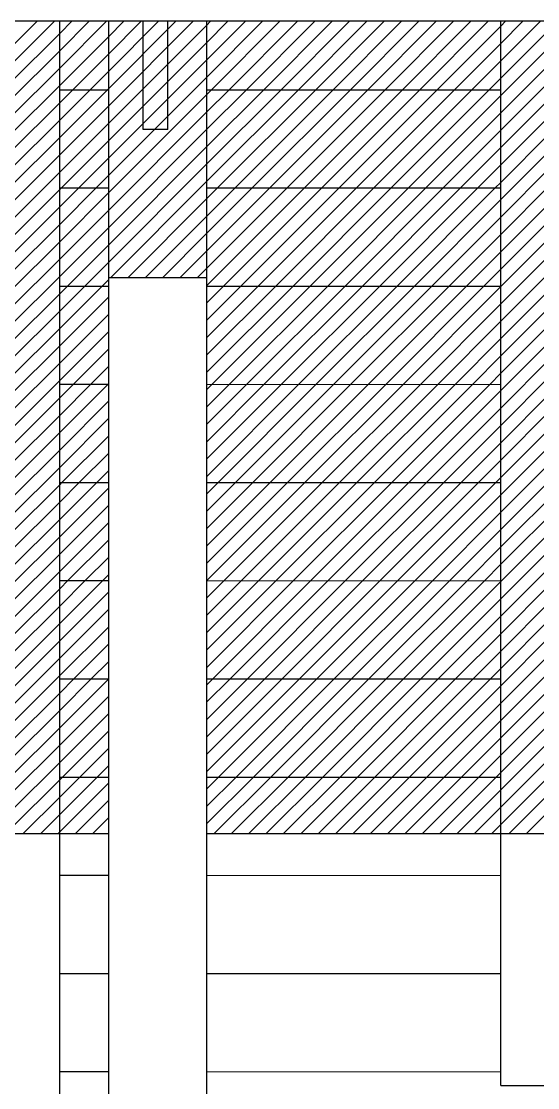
# Model space of a CAD drawing. Extents: x -7 to 226, y -20 to 32.
# Drawn here: x 165.1 to 165.626, y 8.113 to 9.199 of the extents above; entities that cross this region are included whole.
import ezdxf

# ---------------------------------------------------------------- set-up
doc = ezdxf.new("R2010")
doc.units = 0
doc.header["$LTSCALE"] = 20
doc.layers.get('0').update_dxf_attribs({"linetype": 'CONTINUOUS'})
for name, color, linetype in [('DIM', 244, 'CONTINUOUS'), ('MADEIRAME', 244, 'CONTINUOUS'), ('PAREDE', 250, 'CONTINUOUS'), ('VISTAP', 244, 'CONTINUOUS')]:
    doc.layers.add(name, color=color, linetype=linetype)

# ---------------------------------------------------------------- blocks, each defined once
blk = doc.blocks.new('*X105')
at = {"color": 0, "linetype": 'CONTINUOUS'}
for p, q in [((6.6722, -78.0039), (6.7164, -77.9596)), ((6.6722, -77.9862), (6.6987, -77.9596)), ((6.7222, -78.0069), (6.7694, -77.9596)), ((6.7222, -77.9892), (6.7518, -77.9596)), ((6.7222, -77.9716), (6.7341, -77.9596)), ((6.7714, -78.046), (6.8578, -77.9596)), ((6.7714, -78.0283), (6.8402, -77.9596)), ((6.7714, -78.0107), (6.8225, -77.9596)), ((6.7714, -77.993), (6.8048, -77.9596)), ((6.7714, -77.9753), (6.7871, -77.9596)), ((6.7714, -78.0637), (6.8714, -77.9637)), ((6.8714, -78.0167), (6.9285, -77.9596)), ((6.8714, -77.9991), (6.9109, -77.9596)), ((6.8714, -77.9814), (6.8932, -77.9596)), ((6.8714, -77.9637), (6.8755, -77.9596)), ((6.8766, -78.0292), (6.9462, -77.9596)), ((6.8943, -78.0292), (6.9639, -77.9596)), ((6.912, -78.0292), (6.9816, -77.9596)), ((6.9297, -78.0292), (6.9992, -77.9596)), ((6.9473, -78.0292), (7.0169, -77.9596)), ((6.965, -78.0292), (7.0346, -77.9596)), ((6.9827, -78.0292), (7.0523, -77.9596)), ((7.0003, -78.0292), (7.07, -77.9596)), ((7.018, -78.0292), (7.0876, -77.9596)), ((7.0357, -78.0292), (7.1053, -77.9596)), ((7.0534, -78.0293), (7.123, -77.9596)), ((7.071, -78.0293), (7.1407, -77.9596)), ((7.0887, -78.0293), (7.1583, -77.9596)), ((7.1064, -78.0293), (7.1712, -77.9645)), ((7.1712, -77.9645), (7.176, -77.9596)), ((7.1712, -77.9821), (7.1937, -77.9596)), ((7.1712, -77.9998), (7.2114, -77.9596)), ((7.1712, -78.0175), (7.2212, -77.9675)), ((6.6722, -78.0216), (6.7222, -77.9716)), ((6.7222, -78.0246), (6.7714, -77.9753)), ((6.6722, -78.0392), (6.7222, -77.9892)), ((6.7714, -78.0814), (6.8714, -77.9814)), ((7.1241, -78.0293), (7.1712, -77.9821)), ((7.1712, -78.0352), (7.2212, -77.9852)), ((6.7352, -78.0292), (6.7714, -77.993)), ((6.7714, -78.0991), (6.8714, -77.9991)), ((7.1417, -78.0293), (7.1712, -77.9998)), ((6.6722, -78.0569), (6.7222, -78.0069)), ((6.7529, -78.0292), (6.7714, -78.0107)), ((7.1712, -78.0529), (7.2212, -78.0029)), ((6.7714, -78.1167), (6.8714, -78.0167)), ((7.1594, -78.0293), (7.1712, -78.0175)), ((7.1712, -78.0705), (7.2212, -78.0205)), ((6.6722, -78.0746), (6.7222, -78.0246)), ((6.7222, -78.0776), (6.7706, -78.0292)), ((6.7222, -78.0599), (6.7529, -78.0292)), ((6.7222, -78.0423), (6.7352, -78.0292)), ((6.7706, -78.0292), (6.7714, -78.0283)), ((6.8714, -78.1228), (6.965, -78.0292)), ((6.8714, -78.1051), (6.9473, -78.0292)), ((6.8714, -78.0874), (6.9297, -78.0292)), ((6.8714, -78.0698), (6.912, -78.0292)), ((6.8714, -78.0521), (6.8943, -78.0292)), ((6.8714, -78.0344), (6.8766, -78.0292)), ((6.8827, -78.1292), (6.9827, -78.0292)), ((6.9004, -78.1292), (7.0003, -78.0292)), ((6.918, -78.1292), (7.018, -78.0292)), ((6.9357, -78.1292), (7.0357, -78.0292)), ((6.9534, -78.1292), (7.0534, -78.0293)), ((6.9711, -78.1292), (7.071, -78.0293)), ((6.9887, -78.1292), (7.0887, -78.0293)), ((7.0064, -78.1292), (7.1064, -78.0293)), ((7.0241, -78.1292), (7.1241, -78.0293)), ((7.0418, -78.1292), (7.1417, -78.0293)), ((7.0594, -78.1293), (7.1594, -78.0293)), ((6.6722, -78.0923), (6.7222, -78.0423)), ((6.7714, -78.1344), (6.8714, -78.0344)), ((7.0771, -78.1293), (7.1712, -78.0352)), ((7.1712, -78.0882), (7.2212, -78.0382)), ((6.7222, -78.0953), (6.7714, -78.046)), ((6.7714, -78.1521), (6.8714, -78.0521)), ((7.0948, -78.1293), (7.1712, -78.0529)), ((6.6722, -78.1099), (6.7222, -78.0599)), ((6.7222, -78.113), (6.7714, -78.0637)), ((7.1712, -78.1059), (7.2212, -78.0559)), ((6.7714, -78.1698), (6.8714, -78.0698)), ((7.1125, -78.1293), (7.1712, -78.0705)), ((7.1712, -78.1236), (7.2212, -78.0736)), ((6.6722, -78.1276), (6.7222, -78.0776)), ((6.7236, -78.1292), (6.7714, -78.0814)), ((6.7714, -78.1874), (6.8714, -78.0874)), ((7.1301, -78.1293), (7.1712, -78.0882)), ((6.6722, -78.1453), (6.7222, -78.0953)), ((6.7413, -78.1292), (6.7714, -78.0991)), ((7.1712, -78.1412), (7.2212, -78.0912)), ((6.7714, -78.2051), (6.8714, -78.1051)), ((7.1478, -78.1293), (7.1712, -78.1059)), ((7.1712, -78.1589), (7.2212, -78.1089)), ((6.6722, -78.163), (6.7222, -78.113)), ((6.759, -78.1292), (6.7714, -78.1167)), ((6.6722, -78.1806), (6.7222, -78.1306)), ((6.7222, -78.166), (6.759, -78.1292)), ((6.7222, -78.1483), (6.7413, -78.1292)), ((6.7222, -78.1306), (6.7236, -78.1292)), ((6.7734, -78.2208), (6.8714, -78.1228)), ((6.8714, -78.2289), (6.9711, -78.1292)), ((6.8714, -78.2112), (6.9534, -78.1292)), ((6.8714, -78.1935), (6.9357, -78.1292)), ((6.8714, -78.1758), (6.918, -78.1292)), ((6.8714, -78.1582), (6.9004, -78.1292)), ((6.8714, -78.1405), (6.8827, -78.1292)), ((6.8888, -78.2292), (6.9887, -78.1292)), ((6.9064, -78.2292), (7.0064, -78.1292)), ((6.9241, -78.2292), (7.0241, -78.1292)), ((6.9418, -78.2292), (7.0418, -78.1292)), ((6.9595, -78.2292), (7.0594, -78.1293)), ((6.9771, -78.2292), (7.0771, -78.1293)), ((6.9948, -78.2292), (7.0948, -78.1293)), ((7.0125, -78.2292), (7.1125, -78.1293)), ((7.0302, -78.2292), (7.1301, -78.1293)), ((7.0478, -78.2292), (7.1478, -78.1293)), ((7.0655, -78.2293), (7.1655, -78.1293)), ((7.1655, -78.1293), (7.1712, -78.1236)), ((7.1712, -78.1766), (7.2212, -78.1266)), ((6.7222, -78.1837), (6.7714, -78.1344)), ((6.7911, -78.2208), (6.8714, -78.1405)), ((7.0832, -78.2293), (7.1712, -78.1412)), ((6.6722, -78.1983), (6.7222, -78.1483)), ((6.7222, -78.2014), (6.7714, -78.1521)), ((7.1712, -78.1943), (7.2212, -78.1443)), ((6.8088, -78.2208), (6.8714, -78.1582)), ((7.1009, -78.2293), (7.1712, -78.1589)), ((7.1712, -78.212), (7.2212, -78.162)), ((6.6722, -78.216), (6.7222, -78.166)), ((6.7222, -78.219), (6.7714, -78.1698)), ((6.6722, -78.2337), (6.7222, -78.1837)), ((6.8264, -78.2208), (6.8714, -78.1758)), ((7.1185, -78.2293), (7.1712, -78.1766)), ((7.1712, -78.2296), (7.2212, -78.1796)), ((6.7297, -78.2292), (6.7714, -78.1874)), ((6.8441, -78.2208), (6.8714, -78.1935)), ((7.1362, -78.2293), (7.1712, -78.1943)), ((6.6722, -78.2514), (6.7222, -78.2014)), ((6.7474, -78.2292), (6.7714, -78.2051)), ((7.1712, -78.2473), (7.2212, -78.1973)), ((6.8618, -78.2208), (6.8714, -78.2112)), ((7.1539, -78.2293), (7.1712, -78.212)), ((7.1712, -78.265), (7.2212, -78.215)), ((6.6722, -78.269), (6.7222, -78.219)), ((6.7222, -78.2721), (6.765, -78.2292)), ((6.7222, -78.2544), (6.7474, -78.2292)), ((6.7222, -78.2367), (6.7297, -78.2292)), ((6.765, -78.2292), (6.7714, -78.2228)), ((6.8714, -78.2465), (6.8888, -78.2292)), ((6.8714, -78.2642), (6.9064, -78.2292)), ((6.8714, -78.2819), (6.9241, -78.2292)), ((6.8714, -78.2996), (6.9418, -78.2292)), ((6.8714, -78.3173), (6.9595, -78.2292)), ((6.8771, -78.3292), (6.9771, -78.2292)), ((6.8948, -78.3292), (6.9948, -78.2292)), ((6.9125, -78.3292), (7.0125, -78.2292)), ((6.9302, -78.3292), (7.0302, -78.2292)), ((6.9478, -78.3292), (7.0478, -78.2292)), ((6.9655, -78.3292), (7.0655, -78.2293)), ((6.9832, -78.3292), (7.0832, -78.2293)), ((7.0009, -78.3292), (7.1009, -78.2293)), ((7.0185, -78.3292), (7.1185, -78.2293)), ((7.0362, -78.3292), (7.1362, -78.2293)), ((7.0539, -78.3293), (7.1539, -78.2293)), ((6.6722, -78.2867), (6.7222, -78.2367)), ((7.0716, -78.3293), (7.1712, -78.2296)), ((7.1712, -78.2827), (7.2212, -78.2327)), ((6.7222, -78.2897), (6.7714, -78.2405)), ((7.0892, -78.3293), (7.1712, -78.2473)), ((7.1712, -78.3003), (7.2212, -78.2503)), ((6.6722, -78.3044), (6.7222, -78.2544)), ((6.7222, -78.3074), (6.7714, -78.2582)), ((6.6722, -78.3221), (6.7222, -78.2721)), ((7.1069, -78.3293), (7.1712, -78.265)), ((7.1712, -78.318), (7.2212, -78.268)), ((6.7222, -78.3251), (6.7714, -78.2758)), ((7.1246, -78.3293), (7.1712, -78.2827)), ((6.6722, -78.3397), (6.7222, -78.2897)), ((6.7358, -78.3292), (6.7714, -78.2935)), ((7.1712, -78.3357), (7.2212, -78.2857)), ((7.1423, -78.3293), (7.1712, -78.3003)), ((7.1712, -78.3534), (7.2212, -78.3034)), ((6.6722, -78.3574), (6.7222, -78.3074)), ((6.7534, -78.3292), (6.7714, -78.3112)), ((6.6722, -78.3751), (6.7222, -78.3251)), ((7.1599, -78.3293), (7.1712, -78.318)), ((7.1712, -78.3711), (7.2212, -78.3211)), ((6.7222, -78.3781), (6.7711, -78.3292)), ((6.7222, -78.3605), (6.7534, -78.3292)), ((6.7222, -78.3428), (6.7358, -78.3292)), ((6.7711, -78.3292), (6.7714, -78.3289)), ((6.8714, -78.3349), (6.8771, -78.3292)), ((6.8714, -78.3526), (6.8948, -78.3292)), ((6.8714, -78.3703), (6.9125, -78.3292)), ((6.8714, -78.388), (6.9302, -78.3292)), ((6.8714, -78.4056), (6.9478, -78.3292)), ((6.8714, -78.4233), (6.9655, -78.3292)), ((6.8832, -78.4292), (6.9832, -78.3292)), ((6.9009, -78.4292), (7.0009, -78.3292)), ((6.9186, -78.4292), (7.0185, -78.3292)), ((6.9362, -78.4292), (7.0362, -78.3292)), ((6.9539, -78.4292), (7.0539, -78.3293)), ((6.9716, -78.4292), (7.0716, -78.3293)), ((6.9893, -78.4292), (7.0892, -78.3293)), ((7.0069, -78.4292), (7.1069, -78.3293)), ((7.0246, -78.4292), (7.1246, -78.3293)), ((7.0423, -78.4292), (7.1423, -78.3293)), ((7.06, -78.4293), (7.1599, -78.3293)), ((7.0776, -78.4293), (7.1712, -78.3357)), ((6.6722, -78.3928), (6.7222, -78.3428)), ((6.7222, -78.3958), (6.7714, -78.3465)), ((7.1712, -78.3887), (7.2212, -78.3387)), ((7.0953, -78.4293), (7.1712, -78.3534)), ((7.1712, -78.4064), (7.2212, -78.3564)), ((6.6722, -78.4105), (6.7222, -78.3605)), ((6.7222, -78.4135), (6.7714, -78.3642)), ((6.6722, -78.4281), (6.7222, -78.3781)), ((7.113, -78.4293), (7.1712, -78.3711)), ((7.1712, -78.4241), (7.2212, -78.3741)), ((6.7241, -78.4292), (6.7714, -78.3819)), ((7.1307, -78.4293), (7.1712, -78.3887)), ((7.1712, -78.4418), (7.2212, -78.3918)), ((6.6722, -78.4458), (6.7222, -78.3958)), ((6.7418, -78.4292), (6.7714, -78.3996)), ((6.6722, -78.4635), (6.7222, -78.4135)), ((7.1483, -78.4293), (7.1712, -78.4064)), ((7.1712, -78.4594), (7.2212, -78.4094)), ((6.7595, -78.4292), (6.7714, -78.4173)), ((7.166, -78.4293), (7.1712, -78.4241)), ((7.1712, -78.4771), (7.2301, -78.4182)), ((7.1712, -78.4948), (7.2477, -78.4182)), ((7.1712, -78.5125), (7.2654, -78.4182)), ((6.6722, -78.4812), (6.7222, -78.4312)), ((6.7222, -78.4312), (6.7241, -78.4292)), ((6.7222, -78.4488), (6.7418, -78.4292)), ((6.7222, -78.4665), (6.7595, -78.4292)), ((6.7222, -78.4842), (6.7714, -78.4349)), ((6.8714, -78.441), (6.8832, -78.4292)), ((6.8714, -78.4587), (6.9009, -78.4292)), ((6.8714, -78.4764), (6.9186, -78.4292)), ((6.8714, -78.494), (6.9362, -78.4292)), ((6.8714, -78.5117), (6.9539, -78.4292)), ((6.8716, -78.5292), (6.9716, -78.4292)), ((6.8893, -78.5292), (6.9893, -78.4292)), ((6.907, -78.5292), (7.0069, -78.4292)), ((6.9246, -78.5292), (7.0246, -78.4292)), ((6.9423, -78.5292), (7.0423, -78.4292)), ((6.96, -78.5292), (7.06, -78.4293)), ((6.9777, -78.5292), (7.0776, -78.4293)), ((6.9953, -78.5292), (7.0953, -78.4293)), ((7.013, -78.5292), (7.113, -78.4293)), ((7.0307, -78.5292), (7.1307, -78.4293)), ((7.0483, -78.5292), (7.1483, -78.4293)), ((7.066, -78.5293), (7.166, -78.4293)), ((7.0837, -78.5293), (7.1712, -78.4418)), ((6.6722, -78.4988), (6.7222, -78.4488)), ((6.7222, -78.5019), (6.7714, -78.4526)), ((6.6722, -78.5165), (6.7222, -78.4665)), ((7.1014, -78.5293), (7.1712, -78.4594)), ((6.7222, -78.5196), (6.7714, -78.4703)), ((7.119, -78.5293), (7.1712, -78.4771)), ((6.6722, -78.5342), (6.7222, -78.4842)), ((6.7302, -78.5292), (6.7714, -78.488)), ((7.1712, -78.5302), (7.2212, -78.4802)), ((7.1367, -78.5293), (7.1712, -78.4948)), ((7.1712, -78.5478), (7.2212, -78.4978)), ((6.6722, -78.5519), (6.7222, -78.5019)), ((6.7479, -78.5292), (6.7714, -78.5056)), ((6.6722, -78.5696), (6.7222, -78.5196)), ((7.1544, -78.5293), (7.1712, -78.5125)), ((7.1712, -78.5655), (7.2212, -78.5155)), ((6.7222, -78.5372), (6.7302, -78.5292)), ((6.7222, -78.5549), (6.7479, -78.5292)), ((6.7222, -78.5726), (6.7656, -78.5292)), ((6.7656, -78.5292), (6.7714, -78.5233)), ((6.8714, -78.5294), (6.8716, -78.5292)), ((6.8714, -78.5471), (6.8893, -78.5292)), ((6.8714, -78.5647), (6.907, -78.5292)), ((6.8714, -78.5824), (6.9246, -78.5292)), ((6.8714, -78.6001), (6.9423, -78.5292)), ((6.8714, -78.6178), (6.96, -78.5292)), ((6.8777, -78.6292), (6.9777, -78.5292)), ((6.8953, -78.6292), (6.9953, -78.5292)), ((6.913, -78.6292), (7.013, -78.5292)), ((6.9307, -78.6292), (7.0307, -78.5292)), ((6.9484, -78.6292), (7.0483, -78.5292)), ((6.966, -78.6292), (7.066, -78.5293)), ((6.9837, -78.6292), (7.0837, -78.5293)), ((7.0014, -78.6292), (7.1014, -78.5293)), ((7.0191, -78.6292), (7.119, -78.5293)), ((7.0367, -78.6292), (7.1367, -78.5293)), ((7.0544, -78.6293), (7.1544, -78.5293)), ((7.0721, -78.6293), (7.1712, -78.5302)), ((7.1712, -78.5832), (7.2212, -78.5332)), ((6.6722, -78.5872), (6.7222, -78.5372)), ((6.7222, -78.5903), (6.7714, -78.541)), ((6.6722, -78.6049), (6.7222, -78.5549)), ((7.0898, -78.6293), (7.1712, -78.5478)), ((7.1712, -78.6009), (7.2212, -78.5509)), ((6.7222, -78.6079), (6.7714, -78.5587)), ((7.1074, -78.6293), (7.1712, -78.5655)), ((6.6722, -78.6226), (6.7222, -78.5726)), ((6.7222, -78.6256), (6.7714, -78.5764)), ((7.1712, -78.6185), (7.2212, -78.5685)), ((7.1251, -78.6293), (7.1712, -78.5832)), ((7.1712, -78.6362), (7.2212, -78.5862)), ((6.6722, -78.6403), (6.7222, -78.5903)), ((6.7363, -78.6292), (6.7714, -78.594)), ((6.6722, -78.6579), (6.7222, -78.6079)), ((7.1428, -78.6293), (7.1712, -78.6009)), ((7.1712, -78.6539), (7.2212, -78.6039)), ((6.7539, -78.6292), (6.7714, -78.6117)), ((7.1605, -78.6293), (7.1712, -78.6185)), ((6.6722, -78.6756), (6.7222, -78.6256)), ((6.7222, -78.6433), (6.7363, -78.6292)), ((6.7222, -78.661), (6.7539, -78.6292)), ((6.7222, -78.6787), (6.7714, -78.6294)), ((6.8714, -78.6355), (6.8777, -78.6292)), ((6.8714, -78.6531), (6.8953, -78.6292)), ((6.8714, -78.6708), (6.913, -78.6292)), ((6.8714, -78.6885), (6.9307, -78.6292)), ((6.8714, -78.7062), (6.9484, -78.6292)), ((6.8714, -78.7238), (6.966, -78.6292)), ((6.8837, -78.7292), (6.9837, -78.6292)), ((6.9014, -78.7292), (7.0014, -78.6292)), ((6.9191, -78.7292), (7.0191, -78.6292)), ((6.9368, -78.7292), (7.0367, -78.6292)), ((6.9544, -78.7292), (7.0544, -78.6293)), ((6.9721, -78.7292), (7.0721, -78.6293)), ((6.9898, -78.7292), (7.0898, -78.6293)), ((7.0075, -78.7292), (7.1074, -78.6293)), ((7.0251, -78.7292), (7.1251, -78.6293)), ((7.0428, -78.7292), (7.1428, -78.6293)), ((7.0605, -78.7293), (7.1605, -78.6293)), ((7.1712, -78.6716), (7.2212, -78.6216)), ((7.0782, -78.7293), (7.1712, -78.6362)), ((7.1712, -78.6893), (7.2212, -78.6393)), ((6.6722, -78.6933), (6.7222, -78.6433)), ((6.7222, -78.6963), (6.7714, -78.6471)), ((6.6722, -78.711), (6.7222, -78.661)), ((7.0958, -78.7293), (7.1712, -78.6539)), ((7.1712, -78.7069), (7.2212, -78.6569)), ((6.7222, -78.714), (6.7714, -78.6647)), ((7.1135, -78.7293), (7.1712, -78.6716)), ((7.1712, -78.7246), (7.2212, -78.6746)), ((6.6722, -78.7287), (6.7222, -78.6787)), ((6.7247, -78.7292), (6.7714, -78.6824)), ((6.6722, -78.7463), (6.7222, -78.6963)), ((7.1312, -78.7293), (7.1712, -78.6893)), ((7.1712, -78.7423), (7.2212, -78.6923)), ((6.7423, -78.7292), (6.7714, -78.7001)), ((7.1489, -78.7293), (7.1712, -78.7069)), ((6.6722, -78.764), (6.7222, -78.714)), ((6.76, -78.7292), (6.7714, -78.7178)), ((7.1712, -78.76), (7.2212, -78.71)), ((7.1665, -78.7293), (7.1712, -78.7246)), ((7.1712, -78.7776), (7.2212, -78.7276)), ((6.6722, -78.7817), (6.7222, -78.7317)), ((6.7222, -78.7317), (6.7247, -78.7292)), ((6.7222, -78.7494), (6.7423, -78.7292)), ((6.7222, -78.767), (6.76, -78.7292)), ((6.7222, -78.7847), (6.7714, -78.7355)), ((6.8714, -78.7415), (6.8837, -78.7292)), ((6.8714, -78.7592), (6.9014, -78.7292)), ((6.8714, -78.7769), (6.9191, -78.7292)), ((6.8789, -78.7871), (6.9368, -78.7292)), ((6.8966, -78.7871), (6.9544, -78.7292)), ((6.9142, -78.7871), (6.9721, -78.7292)), ((6.9319, -78.7871), (6.9898, -78.7292)), ((6.9496, -78.7871), (7.0075, -78.7292)), ((6.9673, -78.7871), (7.0251, -78.7292)), ((6.985, -78.7871), (7.0428, -78.7292)), ((7.0026, -78.7871), (7.0605, -78.7293)), ((7.0203, -78.7871), (7.0782, -78.7293)), ((7.038, -78.7871), (7.0958, -78.7293)), ((7.0557, -78.7871), (7.1135, -78.7293)), ((7.0733, -78.7871), (7.1312, -78.7293)), ((7.091, -78.7871), (7.1489, -78.7293)), ((7.1087, -78.7871), (7.1665, -78.7293)), ((6.6844, -78.7871), (6.7222, -78.7494)), ((7.1264, -78.7871), (7.1712, -78.7423)), ((7.1794, -78.7871), (7.2212, -78.7453)), ((6.7375, -78.7871), (6.7714, -78.7531)), ((7.1441, -78.7871), (7.1712, -78.76)), ((6.7021, -78.7871), (6.7222, -78.767)), ((6.7551, -78.7871), (6.7714, -78.7708)), ((7.1971, -78.7871), (7.2212, -78.763)), ((7.1617, -78.7871), (7.1712, -78.7776)), ((6.7198, -78.7871), (6.7222, -78.7847))]:
    blk.add_line(p, q, dxfattribs=at)
blk = doc.blocks.new('A$C3')
at = {"layer": 'DIM', "color": 253, "linetype": 'CONTINUOUS'}
for p, q in [((6.9493, 3.4309), (6.8493, 3.4309)), ((6.8493, 2.8646), (6.75, 2.8646)), ((7.3194, 2.8646), (6.9493, 2.8646))]:
    blk.add_line(p, q, dxfattribs=at)
at = {"layer": 'MADEIRAME', "color": 244, "linetype": 'CONTINUOUS'}
for p, q in [((7.3017, 3.6921), (6.7477, 3.6921)), ((6.8849, 3.5821), (6.8849, 3.6921)), ((6.9099, 3.5821), (6.9099, 3.6921))]:
    blk.add_line(p, q, dxfattribs=at)
at = {"layer": 'MADEIRAME'}
blk.add_line((6.9099, 3.5821), (6.8849, 3.5821), dxfattribs=at)
blk.add_line((6.9099, 3.5821), (6.8849, 3.5821), dxfattribs=at)
at = {"layer": 'PAREDE', "color": 244, "linetype": 'CONTINUOUS'}
blk.add_line((6.9099, 3.6921), (6.885, 3.6921), dxfattribs=at)
at = {"layer": 'VISTAP', "color": 244}
blk.add_line((6.8, 1.6815), (6.8, 3.6921), dxfattribs=at)
at = {"layer": 'VISTAP', "color": 1, "linetype": 'CONTINUOUS'}
for p, q in [((6.8493, 3.6921), (6.8493, 1.7616)), ((6.9493, 3.6921), (6.9493, 1.7195))]:
    blk.add_line(p, q, dxfattribs=at)
at = {"layer": 'VISTAP', "color": 244, "linetype": 'CONTINUOUS'}
for q in [(7.2491, 3.6921), (9.2491, 2.6085)]:
    blk.add_line((7.2491, 2.6085), q, dxfattribs=at)
at = {"layer": 'VISTAP', "color": 30, "linetype": 'CONTINUOUS'}
for p, q in [((6.8, 3.6225), (6.8493, 3.6225)), ((6.9493, 3.6225), (7.2492, 3.6224)), ((6.8, 3.5225), (6.8493, 3.5225)), ((6.9493, 3.5225), (7.2491, 3.5224)), ((6.8, 3.4225), (6.8493, 3.4225)), ((6.9493, 3.4225), (7.2491, 3.4224)), ((6.8, 3.3225), (6.8493, 3.3225)), ((6.9493, 3.3225), (7.2491, 3.3224)), ((6.8, 3.2225), (6.8493, 3.2225)), ((6.9493, 3.2225), (7.2491, 3.2224)), ((6.8, 3.1225), (6.8493, 3.1225)), ((6.9493, 3.1225), (7.2491, 3.1224)), ((6.8, 3.0225), (6.8493, 3.0225)), ((6.9493, 3.0225), (7.2491, 3.0224)), ((6.8, 2.9225), (6.8493, 2.9225)), ((6.9493, 2.9225), (7.2491, 2.9224)), ((6.8, 2.8225), (6.8493, 2.8225)), ((6.9493, 2.8225), (7.2491, 2.8224)), ((6.8, 2.7225), (6.8493, 2.7225)), ((6.9493, 2.7225), (7.2491, 2.7224)), ((6.8, 2.6225), (6.8493, 2.6225)), ((6.9493, 2.6225), (7.2491, 2.6224))]:
    blk.add_line(p, q, dxfattribs=at)
at = {"layer": 'DIM', "color": 252, "linetype": 'CONTINUOUS'}
blk.add_blockref('*X105', (0.0779, 81.6517), dxfattribs=at)

msp = doc.modelspace()

# ---------------------------------------------------------------- block references
at = {"layer": 'MADEIRAME', "color": 30, "linetype": 'CONTINUOUS'}
msp.add_blockref('A$C3', (158.3395, 5.5068), dxfattribs=at)

doc.saveas('drawing.dxf')
